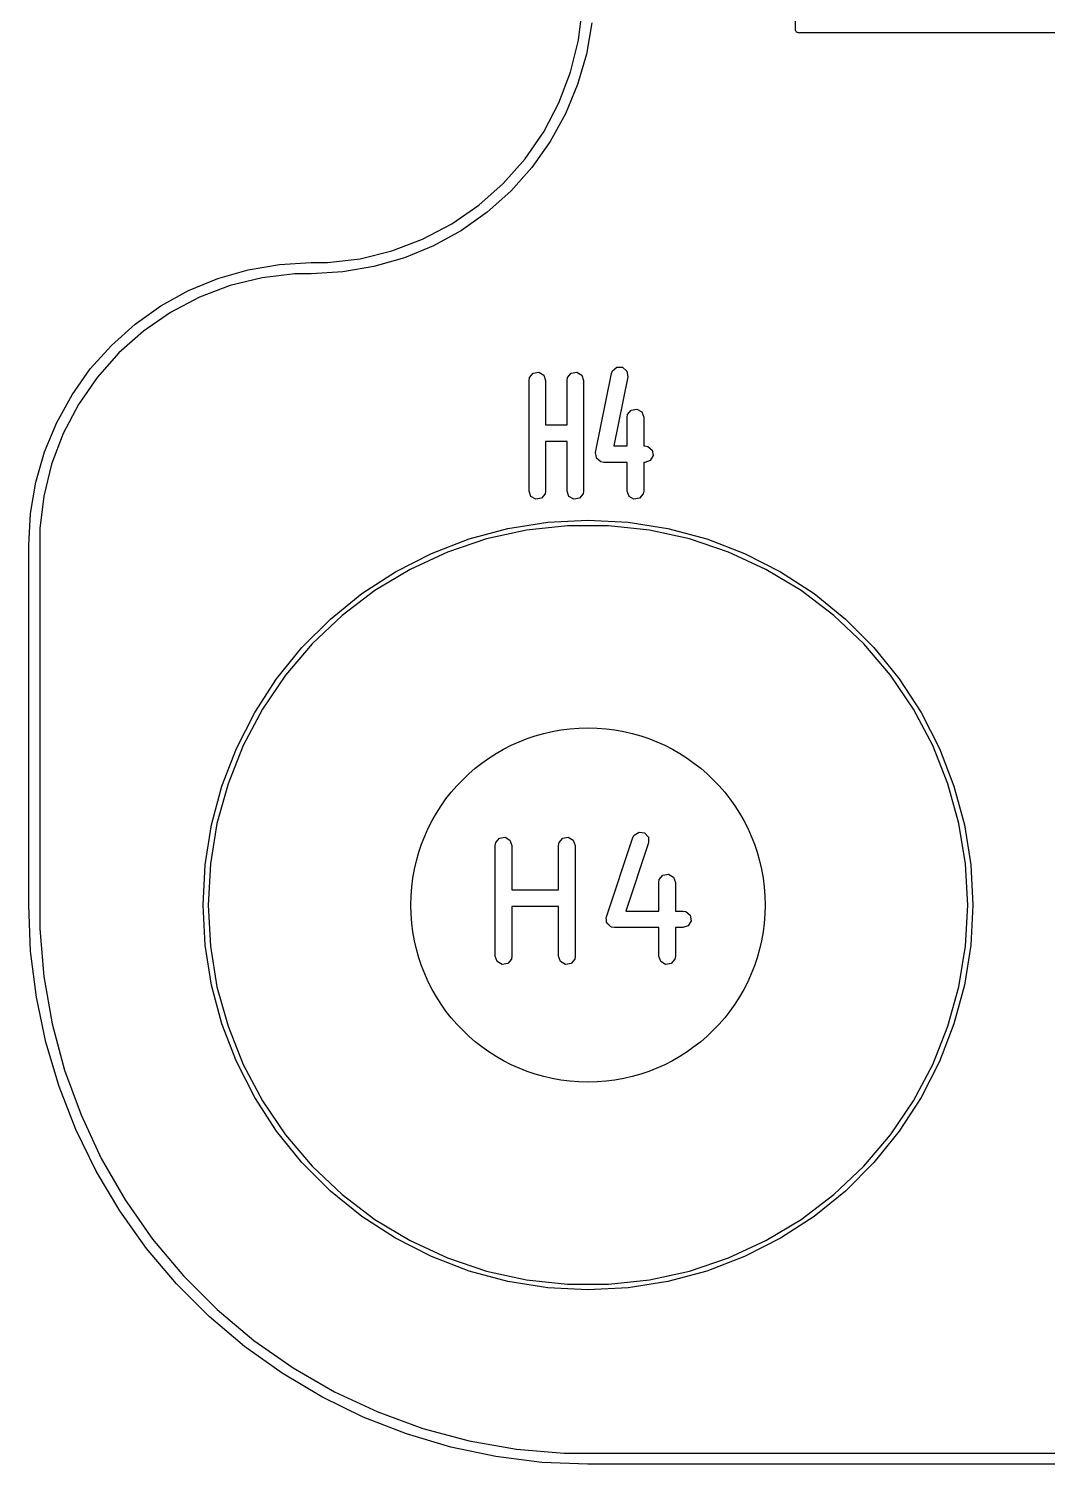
# Model space of a CAD drawing. Extents: x 3.67 to 6.5, y -4.53 to -1.6.
# Drawn here: x 3.738 to 4.1, y -4.53 to -4.019 of the extents above; entities that cross this region are included whole.
import ezdxf

# ---------------------------------------------------------------- set-up
doc = ezdxf.new("R2010")
doc.units = 0
doc.header["$MEASUREMENT"] = 0
doc.layers.add('BLACK', color=7, linetype='CONTINUOUS')

msp = doc.modelspace()

# ---------------------------------------------------------------- linework, layer by layer
at = {"layer": 'BLACK', "linetype": 'CONTINUOUS'}
for p, q in [((4.01083, -4.01969), (4.01083, -3.65748)), ((3.93363, -4.02332), (3.93504, -4.01174)), ((3.93835, -4.01715), (3.93646, -4.02825)), ((4.01112, -4.02038), (4.01083, -4.01969)), ((4.01181, -4.02067), (4.01112, -4.02038)), ((4.41339, -4.02067), (4.01181, -4.02067)), ((3.93084, -4.03465), (3.93363, -4.02332)), ((3.93646, -4.02825), (3.93334, -4.03906)), ((3.9267, -4.04556), (3.93084, -4.03465)), ((3.93334, -4.03906), (3.92903, -4.04946)), ((3.92128, -4.0559), (3.9267, -4.04556)), ((3.92903, -4.04946), (3.92359, -4.05932)), ((3.91465, -4.0655), (3.92128, -4.0559)), ((3.92359, -4.05932), (3.91707, -4.0685)), ((3.90691, -4.07424), (3.91465, -4.0655)), ((3.91707, -4.0685), (3.90957, -4.07689)), ((3.89818, -4.08197), (3.90691, -4.07424)), ((3.90957, -4.07689), (3.90118, -4.0844)), ((3.88857, -4.0886), (3.89818, -4.08197)), ((3.90118, -4.0844), (3.892, -4.09091)), ((3.87824, -4.09403), (3.88857, -4.0886)), ((3.892, -4.09091), (3.88214, -4.09636)), ((3.86733, -4.09816), (3.87824, -4.09403)), ((3.88214, -4.09636), (3.87174, -4.10067)), ((3.81624, -4.10488), (3.82734, -4.10299)), ((3.82734, -4.10299), (3.83858, -4.10236)), ((3.83858, -4.10236), (3.84442, -4.10236)), ((3.84442, -4.10236), (3.856, -4.10096)), ((3.856, -4.10096), (3.86733, -4.09816)), ((3.87174, -4.10067), (3.86092, -4.10378)), ((3.79502, -4.1123), (3.80542, -4.108)), ((3.80542, -4.108), (3.81624, -4.10488)), ((3.82116, -4.10771), (3.80983, -4.1105)), ((3.83275, -4.1063), (3.82116, -4.10771)), ((3.83858, -4.1063), (3.83275, -4.1063)), ((3.84982, -4.10567), (3.83858, -4.1063)), ((3.86092, -4.10378), (3.84982, -4.10567)), ((3.78517, -4.11775), (3.79502, -4.1123)), ((3.80983, -4.1105), (3.79892, -4.11464)), ((3.77599, -4.12426), (3.78517, -4.11775)), ((3.79892, -4.11464), (3.78859, -4.12006)), ((3.78859, -4.12006), (3.77899, -4.12669)), ((3.76759, -4.13177), (3.77599, -4.12426)), ((3.77899, -4.12669), (3.77025, -4.13443)), ((3.76009, -4.14016), (3.76759, -4.13177)), ((3.77025, -4.13443), (3.76251, -4.14316)), ((3.75358, -4.14934), (3.76009, -4.14016)), ((3.76251, -4.14316), (3.75589, -4.15276)), ((3.91606, -4.1442), (3.91624, -4.14319)), ((3.91624, -4.14319), (3.91753, -4.14164)), ((3.91753, -4.14164), (3.91952, -4.14129)), ((3.91952, -4.14129), (3.92127, -4.1423)), ((3.92127, -4.1423), (3.92196, -4.1442)), ((3.92956, -4.1442), (3.92973, -4.14319)), ((3.92973, -4.14319), (3.93103, -4.14164)), ((3.93103, -4.14164), (3.93302, -4.14129)), ((3.93302, -4.14129), (3.93477, -4.1423)), ((3.93477, -4.1423), (3.93546, -4.1442)), ((3.93974, -4.16987), (3.94536, -4.14174)), ((3.94536, -4.14174), (3.94573, -4.14079)), ((3.94573, -4.14079), (3.94731, -4.13953)), ((3.95115, -4.1429), (3.94623, -4.16749)), ((3.94731, -4.13953), (3.94933, -4.13957)), ((3.94933, -4.13957), (3.95085, -4.14091)), ((3.95085, -4.14091), (3.95115, -4.1429)), ((3.91606, -4.18357), (3.91606, -4.1442)), ((3.92196, -4.1442), (3.92196, -4.15999)), ((3.92956, -4.15999), (3.92956, -4.1442)), ((3.93546, -4.1442), (3.93546, -4.18357)), ((3.74813, -4.1592), (3.75358, -4.14934)), ((3.75589, -4.15276), (3.75046, -4.1631)), ((3.74382, -4.1696), (3.74813, -4.1592)), ((3.95093, -4.15732), (3.95111, -4.15631)), ((3.95093, -4.16749), (3.95093, -4.15732)), ((3.95111, -4.15631), (3.9524, -4.15476)), ((3.9524, -4.15476), (3.95439, -4.15441)), ((3.95439, -4.15441), (3.95614, -4.15542)), ((3.95614, -4.15542), (3.95683, -4.15732)), ((3.95683, -4.15732), (3.95683, -4.16749)), ((3.75046, -4.1631), (3.74633, -4.17401)), ((3.92196, -4.15999), (3.92956, -4.15999)), ((3.92956, -4.1659), (3.92196, -4.1659)), ((3.92196, -4.1659), (3.92196, -4.18357)), ((3.92956, -4.18357), (3.92956, -4.1659)), ((3.94623, -4.16749), (3.95093, -4.16749)), ((3.95683, -4.16749), (3.95726, -4.16749)), ((3.95726, -4.16749), (3.95827, -4.16767)), ((3.95827, -4.16767), (3.95981, -4.16897)), ((3.95981, -4.16897), (3.96016, -4.17096)), ((3.74071, -4.18042), (3.74382, -4.1696)), ((3.74633, -4.17401), (3.74353, -4.18534)), ((3.93972, -4.16993), (3.93974, -4.1699)), ((3.93989, -4.1709), (3.93972, -4.16993)), ((3.93974, -4.1699), (3.93974, -4.16987)), ((3.94004, -4.17186), (3.93989, -4.1709)), ((3.94007, -4.17189), (3.94004, -4.17186)), ((3.94007, -4.17192), (3.94007, -4.17189)), ((3.94082, -4.17255), (3.94007, -4.17192)), ((3.94156, -4.1732), (3.94082, -4.17255)), ((3.94159, -4.1732), (3.94156, -4.1732)), ((3.94162, -4.17322), (3.94159, -4.1732)), ((3.94263, -4.1734), (3.94162, -4.17322)), ((3.95093, -4.1734), (3.94263, -4.1734)), ((3.95093, -4.18357), (3.95093, -4.1734)), ((3.95726, -4.1734), (3.95683, -4.1734)), ((3.95683, -4.1734), (3.95683, -4.18357)), ((3.95915, -4.17271), (3.95726, -4.1734)), ((3.96016, -4.17096), (3.95915, -4.17271)), ((3.73882, -4.19152), (3.74071, -4.18042)), ((3.91675, -4.18547), (3.91606, -4.18357)), ((3.92178, -4.18458), (3.92049, -4.18612)), ((3.92196, -4.18357), (3.92178, -4.18458)), ((3.93025, -4.18547), (3.92956, -4.18357)), ((3.93528, -4.18458), (3.93398, -4.18612)), ((3.93546, -4.18357), (3.93528, -4.18458)), ((3.95162, -4.18547), (3.95093, -4.18357)), ((3.95666, -4.18458), (3.95536, -4.18612)), ((3.95683, -4.18357), (3.95666, -4.18458)), ((3.74353, -4.18534), (3.74213, -4.19692)), ((3.9185, -4.18648), (3.91675, -4.18547)), ((3.92049, -4.18612), (3.9185, -4.18648)), ((3.932, -4.18648), (3.93025, -4.18547)), ((3.93398, -4.18612), (3.932, -4.18648)), ((3.95337, -4.18648), (3.95162, -4.18547)), ((3.95536, -4.18612), (3.95337, -4.18648)), ((3.73819, -4.20276), (3.73882, -4.19152)), ((3.90856, -4.19689), (3.92271, -4.19465)), ((3.92271, -4.19465), (3.93701, -4.1939)), ((3.93701, -4.1939), (3.95131, -4.19465)), ((3.95131, -4.19465), (3.96545, -4.19689)), ((3.74213, -4.19692), (3.74213, -4.20276)), ((3.89473, -4.20059), (3.90856, -4.19689)), ((3.91516, -4.19745), (3.90088, -4.20059)), ((3.9297, -4.19587), (3.91516, -4.19745)), ((3.94432, -4.19587), (3.9297, -4.19587)), ((3.95885, -4.19745), (3.94432, -4.19587)), ((3.97314, -4.20059), (3.95885, -4.19745)), ((3.96545, -4.19689), (3.97928, -4.20059)), ((3.73819, -4.33071), (3.73819, -4.20276)), ((3.74213, -4.20276), (3.74213, -4.33071)), ((3.88136, -4.20573), (3.89473, -4.20059)), ((3.90088, -4.20059), (3.88702, -4.20526)), ((3.98699, -4.20526), (3.97314, -4.20059)), ((3.97928, -4.20059), (3.99265, -4.20573)), ((3.8686, -4.21223), (3.88136, -4.20573)), ((3.88702, -4.20526), (3.87375, -4.2114)), ((4.00026, -4.2114), (3.98699, -4.20526)), ((3.99265, -4.20573), (4.00541, -4.21223)), ((3.85659, -4.22003), (3.8686, -4.21223)), ((3.87375, -4.2114), (3.86122, -4.21894)), ((4.01279, -4.21894), (4.00026, -4.2114)), ((4.00541, -4.21223), (4.01742, -4.22003)), ((3.84546, -4.22904), (3.85659, -4.22003)), ((3.86122, -4.21894), (3.84958, -4.22779)), ((4.02443, -4.22779), (4.01279, -4.21894)), ((4.01742, -4.22003), (4.02855, -4.22904)), ((3.83534, -4.23916), (3.84546, -4.22904)), ((3.84958, -4.22779), (3.83897, -4.23784)), ((4.03505, -4.23784), (4.02443, -4.22779)), ((4.02855, -4.22904), (4.03868, -4.23916)), ((3.82633, -4.25029), (3.83534, -4.23916)), ((3.83897, -4.23784), (3.8295, -4.24899)), ((4.04451, -4.24899), (4.03505, -4.23784)), ((4.03868, -4.23916), (4.04769, -4.25029)), ((3.81853, -4.2623), (3.82633, -4.25029)), ((3.8295, -4.24899), (3.8213, -4.26109)), ((4.05272, -4.26109), (4.04451, -4.24899)), ((4.04769, -4.25029), (4.05549, -4.2623)), ((3.8213, -4.26109), (3.81445, -4.27401)), ((4.05957, -4.27401), (4.05272, -4.26109)), ((3.81202, -4.27506), (3.81853, -4.2623)), ((4.05549, -4.2623), (4.06199, -4.27506)), ((3.80689, -4.28843), (3.81202, -4.27506)), ((3.81445, -4.27401), (3.80904, -4.28759)), ((4.06498, -4.28759), (4.05957, -4.27401)), ((4.06199, -4.27506), (4.06712, -4.28843)), ((3.80319, -4.30226), (3.80689, -4.28843)), ((3.80904, -4.28759), (3.80512, -4.30168)), ((4.06889, -4.30168), (4.06498, -4.28759)), ((4.06712, -4.28843), (4.07083, -4.30226)), ((3.80512, -4.30168), (3.80276, -4.31611)), ((4.07126, -4.31611), (4.06889, -4.30168)), ((3.80095, -4.31641), (3.80319, -4.30226)), ((3.90424, -4.30854), (3.90554, -4.30699)), ((3.90554, -4.30699), (3.90752, -4.30664)), ((3.90752, -4.30664), (3.90927, -4.30765)), ((3.92673, -4.30854), (3.92803, -4.30699)), ((3.92803, -4.30699), (3.93002, -4.30664)), ((3.93002, -4.30664), (3.93177, -4.30765)), ((3.94358, -4.33486), (3.95295, -4.30674)), ((3.95295, -4.30674), (3.95344, -4.30584)), ((3.95344, -4.30584), (3.95516, -4.30478)), ((3.95516, -4.30478), (3.95716, -4.30508)), ((3.95716, -4.30508), (3.9585, -4.30659)), ((3.9585, -4.30659), (3.95856, -4.30861)), ((4.07083, -4.30226), (4.07307, -4.31641)), ((3.90406, -4.30955), (3.90424, -4.30854)), ((3.90406, -4.34892), (3.90406, -4.30955)), ((3.90927, -4.30765), (3.90996, -4.30955)), ((3.90996, -4.30955), (3.90996, -4.32535)), ((3.92656, -4.30955), (3.92673, -4.30854)), ((3.92656, -4.32535), (3.92656, -4.30955)), ((3.93177, -4.30765), (3.93246, -4.30955)), ((3.93246, -4.30955), (3.93246, -4.34892)), ((3.95856, -4.30861), (3.95048, -4.33285)), ((3.8002, -4.33071), (3.80095, -4.31641)), ((3.80276, -4.31611), (3.80197, -4.33071)), ((4.07205, -4.33071), (4.07126, -4.31611)), ((4.07307, -4.31641), (4.07382, -4.33071)), ((3.96218, -4.32268), (3.96235, -4.32167)), ((3.96235, -4.32167), (3.96365, -4.32012)), ((3.96365, -4.32012), (3.96564, -4.31977)), ((3.96564, -4.31977), (3.96739, -4.32078)), ((3.96739, -4.32078), (3.96808, -4.32268)), ((3.90996, -4.32535), (3.92656, -4.32535)), ((3.96218, -4.33285), (3.96218, -4.32268)), ((3.96808, -4.32268), (3.96808, -4.33285)), ((3.73887, -4.34713), (3.73819, -4.33071)), ((3.74213, -4.33071), (3.74213, -4.33922)), ((3.80095, -4.34501), (3.8002, -4.33071)), ((3.80197, -4.33071), (3.80276, -4.34531)), ((3.92656, -4.33125), (3.90996, -4.33125)), ((3.90996, -4.33125), (3.90996, -4.34892)), ((3.92656, -4.34892), (3.92656, -4.33125)), ((4.07126, -4.34531), (4.07205, -4.33071)), ((4.07382, -4.33071), (4.07307, -4.34501)), ((3.94347, -4.33529), (3.94359, -4.33509)), ((3.94361, -4.33608), (3.94347, -4.33529)), ((3.94359, -4.33509), (3.94358, -4.33486)), ((3.94364, -4.33688), (3.94361, -4.33608)), ((3.94379, -4.33705), (3.94364, -4.33688)), ((3.94382, -4.33727), (3.94379, -4.33705)), ((3.94444, -4.33779), (3.94382, -4.33727)), ((3.94498, -4.3384), (3.94444, -4.33779)), ((3.95048, -4.33285), (3.96218, -4.33285)), ((3.96808, -4.33285), (3.97075, -4.33285)), ((3.97075, -4.33285), (3.97176, -4.33302)), ((3.97176, -4.33302), (3.97331, -4.33432)), ((3.97366, -4.33631), (3.97265, -4.33806)), ((3.97331, -4.33432), (3.97366, -4.33631)), ((3.74213, -4.33922), (3.74361, -4.35617)), ((3.9452, -4.33843), (3.94498, -4.3384)), ((3.94537, -4.33857), (3.9452, -4.33843)), ((3.94638, -4.33875), (3.94537, -4.33857)), ((3.96218, -4.33875), (3.94638, -4.33875)), ((3.96218, -4.34892), (3.96218, -4.33875)), ((3.97075, -4.33875), (3.96808, -4.33875)), ((3.96808, -4.33875), (3.96808, -4.34892)), ((3.97265, -4.33806), (3.97075, -4.33875)), ((3.7409, -4.36343), (3.73887, -4.34713)), ((3.80319, -4.35915), (3.80095, -4.34501)), ((3.80276, -4.34531), (3.80512, -4.35974)), ((4.06889, -4.35974), (4.07126, -4.34531)), ((4.07307, -4.34501), (4.07083, -4.35915)), ((3.90475, -4.35082), (3.90406, -4.34892)), ((3.9065, -4.35183), (3.90475, -4.35082)), ((3.90849, -4.35148), (3.9065, -4.35183)), ((3.90979, -4.34993), (3.90849, -4.35148)), ((3.90996, -4.34892), (3.90979, -4.34993)), ((3.92725, -4.35082), (3.92656, -4.34892)), ((3.929, -4.35183), (3.92725, -4.35082)), ((3.93099, -4.35148), (3.929, -4.35183)), ((3.93228, -4.34993), (3.93099, -4.35148)), ((3.93246, -4.34892), (3.93228, -4.34993)), ((3.96287, -4.35082), (3.96218, -4.34892)), ((3.96462, -4.35183), (3.96287, -4.35082)), ((3.96661, -4.35148), (3.96462, -4.35183)), ((3.9679, -4.34993), (3.96661, -4.35148)), ((3.96808, -4.34892), (3.9679, -4.34993)), ((3.74361, -4.35617), (3.74656, -4.37293)), ((3.80689, -4.37299), (3.80319, -4.35915)), ((3.80512, -4.35974), (3.80904, -4.37383)), ((4.06498, -4.37383), (4.06889, -4.35974)), ((4.07083, -4.35915), (4.06712, -4.37299)), ((3.74427, -4.37952), (3.7409, -4.36343)), ((3.74656, -4.37293), (3.75097, -4.38937)), ((3.81202, -4.38635), (3.80689, -4.37299)), ((4.06712, -4.37299), (4.06199, -4.38635)), ((3.80904, -4.37383), (3.81445, -4.38741)), ((4.05957, -4.38741), (4.06498, -4.37383)), ((3.74896, -4.39527), (3.74427, -4.37952)), ((3.81853, -4.39911), (3.81202, -4.38635)), ((3.81445, -4.38741), (3.8213, -4.40033)), ((4.05272, -4.40033), (4.05957, -4.38741)), ((4.06199, -4.38635), (4.05549, -4.39911)), ((3.75097, -4.38937), (3.75679, -4.40536)), ((3.75493, -4.41057), (3.74896, -4.39527)), ((3.82633, -4.41112), (3.81853, -4.39911)), ((3.8213, -4.40033), (3.8295, -4.41243)), ((4.04451, -4.41243), (4.05272, -4.40033)), ((4.05549, -4.39911), (4.04769, -4.41112)), ((3.75679, -4.40536), (3.76398, -4.42078)), ((3.76215, -4.42534), (3.75493, -4.41057)), ((3.83534, -4.42225), (3.82633, -4.41112)), ((3.8295, -4.41243), (3.83897, -4.42358)), ((4.03505, -4.42358), (4.04451, -4.41243)), ((4.04769, -4.41112), (4.03868, -4.42225)), ((3.76398, -4.42078), (3.77249, -4.43552)), ((3.84546, -4.43238), (3.83534, -4.42225)), ((3.83897, -4.42358), (3.84958, -4.43363)), ((4.02443, -4.43363), (4.03505, -4.42358)), ((4.03868, -4.42225), (4.02855, -4.43238)), ((3.77056, -4.43945), (3.76215, -4.42534)), ((3.85659, -4.44139), (3.84546, -4.43238)), ((3.84958, -4.43363), (3.86122, -4.44248)), ((4.01279, -4.44248), (4.02443, -4.43363)), ((4.02855, -4.43238), (4.01742, -4.44139)), ((3.78011, -4.45283), (3.77056, -4.43945)), ((3.77249, -4.43552), (3.78225, -4.44946)), ((3.8686, -4.44919), (3.85659, -4.44139)), ((3.86122, -4.44248), (3.87375, -4.45002)), ((4.00026, -4.45002), (4.01279, -4.44248)), ((4.01742, -4.44139), (4.00541, -4.44919)), ((3.78225, -4.44946), (3.79319, -4.46249)), ((3.88136, -4.45569), (3.8686, -4.44919)), ((3.87375, -4.45002), (3.88702, -4.45616)), ((3.98699, -4.45616), (4.00026, -4.45002)), ((4.00541, -4.44919), (3.99265, -4.45569)), ((3.79073, -4.46537), (3.78011, -4.45283)), ((3.89473, -4.46082), (3.88136, -4.45569)), ((3.88702, -4.45616), (3.90088, -4.46083)), ((3.97314, -4.46083), (3.98699, -4.45616)), ((3.99265, -4.45569), (3.97928, -4.46082)), ((3.80235, -4.47698), (3.79073, -4.46537)), ((3.79319, -4.46249), (3.80522, -4.47453)), ((3.90856, -4.46453), (3.89473, -4.46082)), ((3.90088, -4.46083), (3.91516, -4.46397)), ((3.92271, -4.46677), (3.90856, -4.46453)), ((3.91516, -4.46397), (3.9297, -4.46555)), ((3.94432, -4.46555), (3.95885, -4.46397)), ((3.96545, -4.46453), (3.95131, -4.46677)), ((3.95885, -4.46397), (3.97314, -4.46083)), ((3.97928, -4.46082), (3.96545, -4.46453)), ((3.93701, -4.46752), (3.92271, -4.46677)), ((3.9297, -4.46555), (3.94432, -4.46555)), ((3.95131, -4.46677), (3.93701, -4.46752)), ((3.80522, -4.47453), (3.81826, -4.48547)), ((3.81489, -4.4876), (3.80235, -4.47698)), ((3.81826, -4.48547), (3.8322, -4.49523)), ((3.82826, -4.49715), (3.81489, -4.4876)), ((3.8322, -4.49523), (3.84694, -4.50374)), ((3.84238, -4.50556), (3.82826, -4.49715)), ((3.85714, -4.51278), (3.84238, -4.50556)), ((3.84694, -4.50374), (3.86236, -4.51093)), ((3.86236, -4.51093), (3.87835, -4.51675)), ((3.87245, -4.51875), (3.85714, -4.51278)), ((3.8882, -4.52344), (3.87245, -4.51875)), ((3.87835, -4.51675), (3.89479, -4.52115)), ((3.89479, -4.52115), (3.91155, -4.52411)), ((3.90428, -4.52682), (3.8882, -4.52344)), ((3.91155, -4.52411), (3.9285, -4.52559)), ((3.9285, -4.52559), (3.93701, -4.52559)), ((3.93701, -4.52559), (6.29921, -4.52559)), ((3.92059, -4.52885), (3.90428, -4.52682)), ((3.93701, -4.52953), (3.92059, -4.52885)), ((6.29921, -4.52953), (3.93701, -4.52953))]:
    msp.add_line(p, q, dxfattribs=at)
at = {"layer": 'BLACK'}
msp.add_circle((3.93701, -4.33071), 0.06299, dxfattribs=at)

doc.saveas('drawing.dxf')
